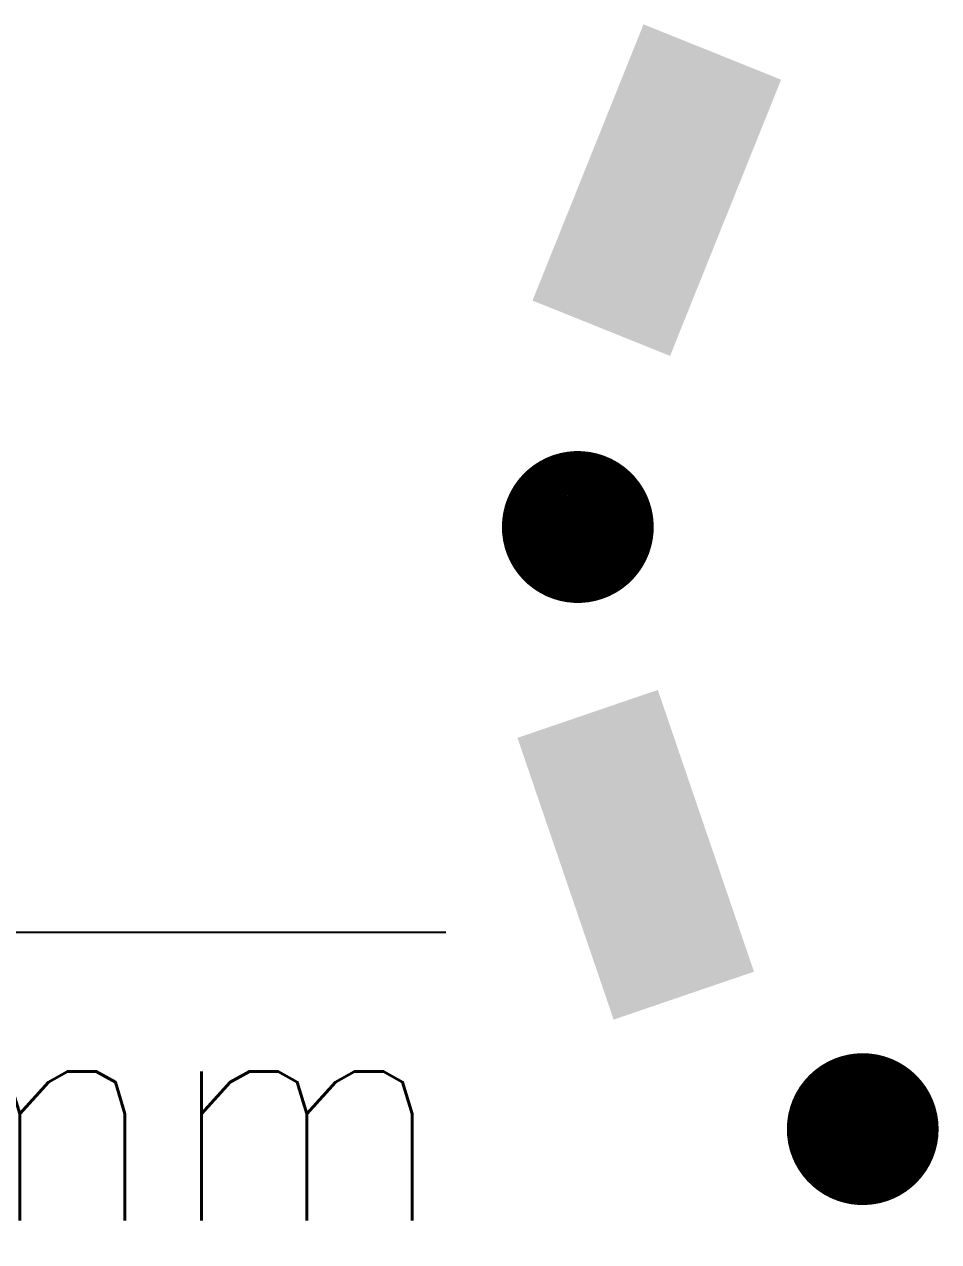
# Model space of a CAD drawing. Extents: x 587451 to 600081, y 7506605 to 7515945.
# Drawn here: x 595280.1 to 595505.3, y 7511499.9 to 7511799.6 of the extents above; entities that cross this region are included whole.
import ezdxf

# ---------------------------------------------------------------- set-up
doc = ezdxf.new("R2010")
doc.units = 0
doc.header["$LTSCALE"] = 280
doc.header["$MEASUREMENT"] = 0
for name, color, linetype in [('ESTACAO', 5, 'CONTINUOUS'), ('LIMITE-PROJETO', 1, 'CONTINUOUS'), ('TEXTO', 5, 'CONTINUOUS')]:
    doc.layers.add(name, color=color, linetype=linetype)
doc.styles.get("Standard").update_dxf_attribs({"font": 'ROMANSBR.SHX'})

# ---------------------------------------------------------------- blocks, each defined once
blk = doc.blocks.new('1')
at = {"layer": 'LIMITE-PROJETO'}
blk.add_solid([(-36.65, -18.26), (-36.65, 18.26), (36.65, -18.26), (36.65, 18.26)], dxfattribs=at)

msp = doc.modelspace()

# ---------------------------------------------------------------- linework, layer by layer
at = {"layer": 'LIMITE-PROJETO', "const_width": 18.7}
for points in [[(595413.37, 7511684.7, 1), (595419.42, 7511667, 1)], [(595477.93, 7511531.15, 1), (595495.22, 7511524.05, 1)]]:
    msp.add_lwpolyline(points, format="xyb", close=True, dxfattribs=at)
at = {"layer": 'TEXTO'}
msp.add_line((594856.47, 7511576.1), (595383.9, 7511576.1), dxfattribs=at)

# ---------------------------------------------------------------- block references
at = {"layer": 'ESTACAO'}
for p, rotation in [((595435.85, 7511758.79), 248.0937907258639), ((595430.66, 7511595.15), 288.851638423108)]:
    msp.add_blockref('1', p, dxfattribs=dict(at, rotation=rotation))

# ---------------------------------------------------------------- texts
at = {"layer": 'TEXTO'}
msp.add_text('F%%248F%%248-200mm', height=55, dxfattribs=at).set_placement((594866.43, 7511505.14))

doc.saveas('drawing.dxf')
